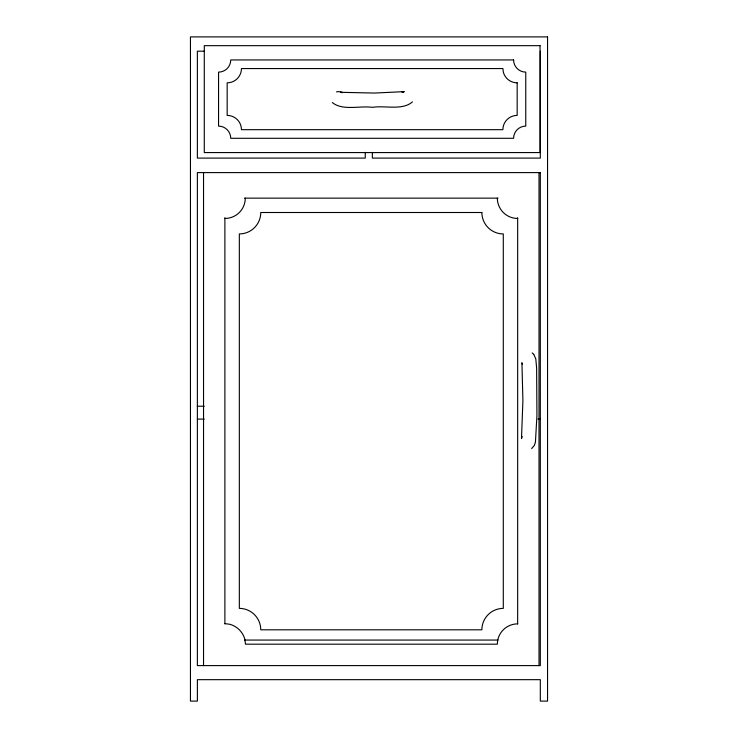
<?xml version="1.0" encoding="UTF-8"?>
<svg xmlns="http://www.w3.org/2000/svg" width="738" height="738" viewBox="0 0 738 738"><rect width="100%" height="100%" fill="white"/><g stroke="black" fill="none" stroke-linecap="round" stroke-linejoin="round"><path stroke-width="1.11" d="M522.209 436.564L521.498 438.593L522.91 400.623L521.923 362.718L522.513 364.544M412.441 101.853C402.487 110.755 384.849 105.276 372.469 107.342C359.987 105.488 342.561 111.069 332.312 102.517M531.674 448.556L534.395 445.374L535.437 442.071L536.932 415.623L536.627 368.031L535.797 358.871L533.777 354.378M402.57 92.268L404.101 91.641L374.498 93.053L341.611 92.333M204.269 51.18L197.369 51.18L197.369 158.098L365.255 158.098L365.255 152.351M244.481 198.144L498.067 198.144M197.369 406.214L204.278 406.214M197.369 419.101L204.278 419.101M538.02 419.101L540.317 419.101M244.481 640.058L498.067 640.058M340.762 92.25L342.478 92.444L341.224 92.268M224.97 623.638L229.73 624.265A21.43 21.43 0 0 1 244.878 639.412L245.505 644.182L497.338 644.182A20.323 20.323 0 0 1 517.661 623.859M340.458 92.084L342.164 92.767M532.199 352.93L533.666 354.295M540.317 51.18L540.317 158.098L372.358 158.098L372.358 152.351M539.008 172.6L539.008 665.602M517.661 217.701L517.661 623.951M224.887 217.701L224.887 623.951M203.54 172.6L203.54 665.602M517.661 218.457A20.323 20.323 0 0 1 497.338 198.144M245.284 198.144A20.323 20.323 0 0 1 224.97 218.457M336.491 91.909A7.14 7.131 -35.6 0 1 340.181 91.881M403.843 91.816L402.127 92.038L403.843 91.816M517.163 82.804L516.914 82.831A14.28 14.28 0 0 1 503.298 72.001L502.91 68.551L241.455 68.551A14.28 14.28 0 0 1 227.166 82.831L227.166 115.405A14.28 14.28 0 0 1 241.455 129.685L502.882 129.685A14.28 14.28 0 0 1 517.163 115.405L517.163 82.804M547.55 36.9L190.45 36.9L190.45 701.1L197.387 701.1L197.387 679.67L540.317 679.67L540.317 701.1L547.55 701.1L547.55 36.9M540.05 45.664L204.288 45.664L204.288 152.572L540.05 152.572L540.05 45.664M513.602 59.944L230.736 59.944A12.168 12.168 0 0 1 218.568 72.112L218.568 126.124A12.168 12.168 0 0 1 230.736 138.292L513.602 138.292A12.168 12.168 0 0 1 525.76 126.124L525.76 72.112A12.168 12.168 0 0 1 513.602 59.944M540.317 172.6L197.369 172.6L197.369 665.602L540.317 665.602L540.317 172.6M481.868 212.507L260.763 212.507A21.43 21.43 0 0 1 239.333 233.937L239.333 608.38A21.43 21.43 0 0 1 260.763 629.809L481.868 629.809A21.43 21.43 0 0 1 503.288 608.38L503.288 233.937A21.43 21.43 0 0 1 481.868 212.507"/></g></svg>
